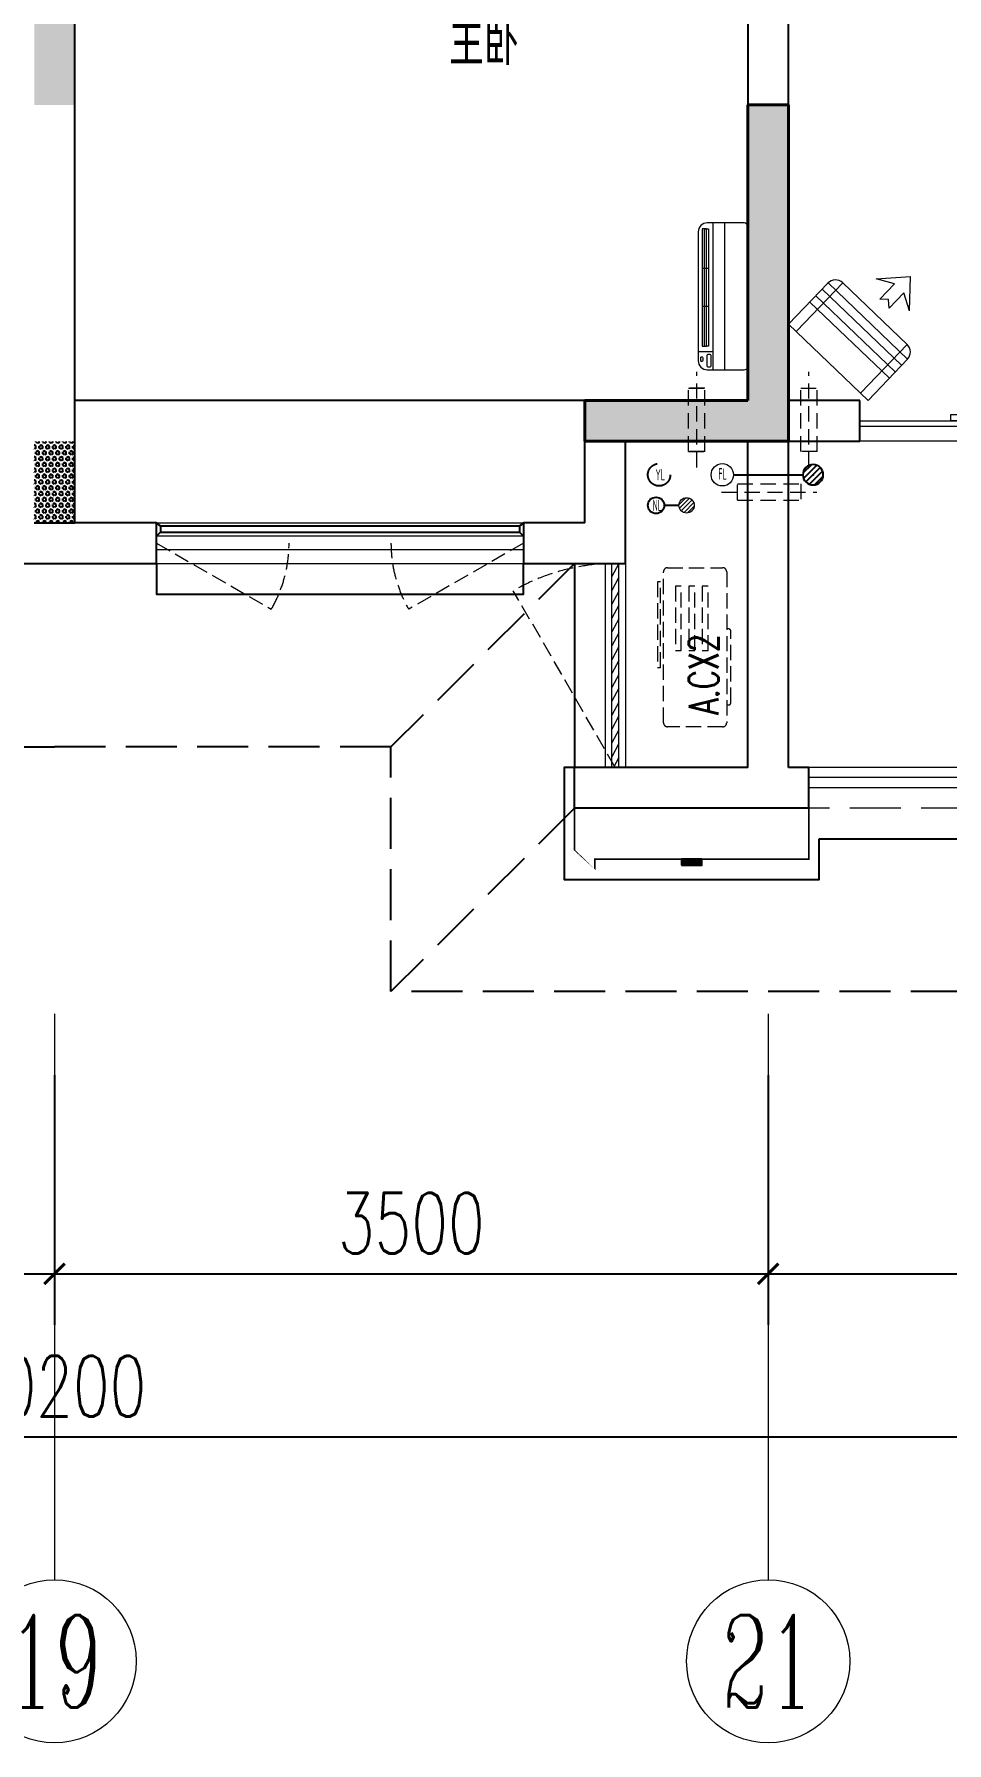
# Model space of a CAD drawing. Extents: x 3753737 to 4713801, y -857380 to 24339.
# Drawn here: x 4065813 to 4070290, y -717595 to -709214 of the extents above; entities that cross this region are included whole.
import ezdxf
from ezdxf.enums import TextEntityAlignment as Align

# ---------------------------------------------------------------- set-up
doc = ezdxf.new("R2010")
doc.units = 0
doc.header["$LTSCALE"] = 1000
doc.header["$MEASUREMENT"] = 0
doc.linetypes.add('DASH', pattern=[0.35, 0.25, -0.1])
doc.linetypes.add('HIDDEN', pattern=[0.375, 0.25, -0.125])
doc.layers.get('0').update_dxf_attribs({"linetype": 'CONTINUOUS'})
doc.layers.get('Defpoints').update_dxf_attribs({"linetype": 'CONTINUOUS'})
for name, color, linetype in [('!!电气', 1, 'CONTINUOUS'), ('3-栏杆1', 252, 'CONTINUOUS'), ('3.5方案汇报，与郭总、侯月琴确定户型_t8$0$2020.03.04 -1安徽标准化洋房户型(UA）_t8_t8$0$看线', 154, 'CONTINUOUS'), ('LVTRY', 252, 'CONTINUOUS'), ('VPIPE-凝结', 150, 'CONTINUOUS'), ('VPIPE-雨水', 4, 'DASH'), ('WALL', 252, 'CONTINUOUS'), ('保温', 6, 'CONTINUOUS'), ('卫生间', 6, 'CONTINUOUS'), ('看线', 185, 'CONTINUOUS'), ('立面', 73, 'CONTINUOUS'), ('铝合金', 144, 'CONTINUOUS')]:
    doc.layers.add(name, color=color, linetype=linetype)
for name, color, linetype, lineweight in [('AXIS', 114, 'CONTINUOUS', 20), ('AXIS_TEXT', 7, 'CONTINUOUS', 20), ('COLUMN', 252, 'CONTINUOUS', 40), ('EQUIP_地漏', 7, 'CONTINUOUS', 18), ('PUB_HATCH', 8, 'CONTINUOUS', 9), ('PUB_TEXT', 7, 'CONTINUOUS', 20), ('VPIPE-废水', 31, 'TG_F', 18), ('WINDOW', 146, 'CONTINUOUS', 20), ('平面-栏杆', 56, 'CONTINUOUS', 15), ('平面-看线', 252, 'CONTINUOUS', 15), ('平面-空调室内机', 176, 'CONTINUOUS', 9), ('平面-空调预留孔', 252, 'CONTINUOUS', 15)]:
    doc.layers.add(name, color=color, linetype=linetype, lineweight=lineweight)
doc.styles.add('_TCH_AXIS', font='COMPLEX', dxfattribs={"bigfont": 'GBCBIG'})
doc.styles.add('_TCH_DIM', font='SIMPLEX', dxfattribs={"bigfont": 'GBCBIG'})
doc.styles.add('_TCH_DIM_T3', font='SIMPLEX.shx', dxfattribs={"width": 0.7058823529411765, "bigfont": 'GBCBIG.shx'})
doc.styles.add('COMPLEX', font='COMPLEX')
doc.styles.get("Standard").update_dxf_attribs({"font": 'gbenor.shx', "bigfont": 'gbcbig.shx'})
doc.styles.add('TG_LINETYPE', font='SIMPLEX', dxfattribs={"width": 0.8, "height": 3, "bigfont": 'HZTXT'})
doc.linetypes.add('TG_F', pattern='A,2,-0.3,["F",TG_LINETYPE,S=0.1,R=0,X=-0.23,Y=-0.15],0', length=2.3)
doc.dimstyles.new('_TCH_ARCH&&100', dxfattribs={"dimtxt": 297.5, "dimasz": 100, "dimexe": 250, "dimexo": 300, "dimgap": 100, "dimtad": 1, "dimdec": 0, "dimzin": 0, "dimdsep": 46, "dimtxsty": '_TCH_DIM_T3', "dimblk": 'ARCHTICK', "dimcen": 0.09, "dimclrt": 7, "dimazin": 2, "dimtfac": 1, "dimtdec": 0, "dimtix": 1, "dimtmove": 2, "dimatfit": 3, "dimfxl": 1, "dimtolj": 1, "dimtzin": 0, "dimarcsym": 0})

# ---------------------------------------------------------------- blocks, each defined once
blk = doc.blocks.new('A$C148B7D8E')
at = {"layer": '卫生间', "color": 252, "linetype": 'DASH'}
for p, q in [((22550.00001177914, 2.256128937005997e-07), (23449.9999782659, -899.9999998953426)), ((22549.99997477146, -1199.999990658369), (23449.99997818546, -2099.999804583029))]:
    blk.add_line(p, q, dxfattribs=at)
blk.add_lwpolyline([(16100.0017727029, 13999.99896146997), (16100.00177205505, 15399.99869960139), (7700.000186217541, 15399.9987034885), (7700.00259226287, 10799.99731380143), (7300.000010908523, 10799.99611648254), (7300.000007618219, 10000.0000001312), (900.0000073142583, 10000.00000001432), (900.000007365481, 9000.024217333877), (-899.9999926876626, 9000.024321453297), (-899.9999969094642, -900.0000000767177), (1750.000030706404, -899.999999850872), (1750.000019971107, -2099.999998709653), (23449.99997818546, -2099.999804583029), (23449.9999782659, -899.9999998953426), (25100.00000309735, -900.0000000060536)], dxfattribs=at)
blk = doc.blocks.new('GFDGFSDFGD')
at = {"layer": 'PUB_HATCH'}
blk.add_hatch(color=256, dxfattribs=at).paths.add_polyline_path([(448216.6364261545, 365523.7242152719), (449216.6352998484, 365523.7242152694), (449216.6352986619, 367173.7241577404), (449016.6352986619, 367173.7241577404), (449016.6352998484, 365723.7242152694), (448216.6364261545, 365723.7242152719)])
at = {"layer": 'COLUMN', "color": 252}
for p, q in [((449216.6352986619, 367173.7241577404), (449016.6352986619, 367173.7241577404)), ((449016.6352986619, 367173.7241577404), (449016.6352998484, 365723.7242152694)), ((449216.6352998484, 365523.7242152694), (449216.6352986619, 367173.7241577404)), ((449016.6352998484, 365723.7242152694), (448216.6364261545, 365723.7242152719)), ((448216.6364261545, 365723.7242152719), (448216.6364261545, 365523.7242152719)), ((448216.6364261545, 365523.7242152719), (449216.6352998484, 365523.7242152694))]:
    blk.add_line(p, q, dxfattribs=at)
blk = doc.blocks.new('dongkong')
at = {"layer": '平面-空调预留孔', "color": 8, "linetype": 'HIDDEN', "ltscale": 0.3}
for p, q in [((-603796.0415180789, 210899.900060961), (-603796.0415180789, 210431.4859232727)), ((-603836.0415180789, 210820.9630630909), (-603836.0415180789, 210510.8096162414)), ((-603836.0415180789, 210820.9630630909), (-603756.0415180789, 210820.9630630909)), ((-603756.0415180789, 210820.9630630909), (-603756.0415180789, 210510.8096162414))]:
    blk.add_line(p, q, dxfattribs=at)
blk.add_lwpolyline([(-603756.0415180789, 210510.8096162414), (-603836.0415180789, 210510.8096162414)], dxfattribs=at)
blk = doc.blocks.new('A$C001338C2')
at = {"color": 8}
for p, q in [((-1.49359439092e-05, 248.6000576173246), (-2.84423585981e-05, 22.0000576172315)), ((844.9999883423079, 303.6000072514144), (54.99998834231155, 303.6000543390692)), ((109.0525457565491, 214.7673082745569), (109.0525510513944, 303.6000511174025)), ((899.9999715576414, 22.00000397306576), (899.9999850640525, 248.6000039731589)), ((21.99997024633922, 5.63059293199e-05), (877.9999702463392, 5.2843679441e-06))]:
    blk.add_line(p, q, dxfattribs=at)
at = {"color": 8, "lineweight": 5}
for p, q in [((899.9999830474662, 214.7672611304297), (-1.69525337697e-05, 214.7673147745954)), ((864.5756734352908, 278.6904651548975), (144.4768629888749, 278.6905080761171)), ((144.4768629888749, 278.6905080761171), (144.4768622188567, 265.7722729386405)), ((387.0097734353949, 278.6904936200444), (144.4768629888749, 278.6905080761171)), ((144.4768629888749, 278.6905080761171), (144.4768614488676, 252.8539829386973)), ((144.4768622188567, 265.7722729386405), (864.5756726653053, 265.772230017421)), ((144.4768606789075, 239.9356929386377), (144.4768614488676, 252.8539829386973)), ((144.4768614488676, 252.8539829386973), (864.5756718953162, 252.8539400174777)), ((864.5756711253525, 239.9356500174181), (144.4768606789075, 239.9356929386377)), ((387.0097711254275, 239.935678482565), (387.0097734353949, 278.6904936200444)), ((622.04272112545, 239.935664473509), (387.0097711254275, 239.935678482565)), ((864.5756734352908, 278.6904651548975), (622.0427234354138, 278.6904796109884)), ((622.0427234354138, 278.6904796109884), (622.04272112545, 239.935664473509)), ((864.5756718953162, 252.8539400174777), (864.5756734352908, 278.6904651548975)), ((864.5756726653053, 265.772230017421), (864.5756711253525, 239.9356500174181)), ((899.9999787804518, 143.1781611304468), (-2.12195482163e-05, 143.1782147746126))]:
    blk.add_line(p, q, dxfattribs=at)
at = {"color": 8}
for points in [[(89.24090579471158, 226.3562818807586), (22.19125331861505, 226.3562858772129, -0.414213562372504), (16.6912536464406, 231.8562862050385), (16.69125431894281, 243.1390318179401, -0.414213562373095), (22.19125464676836, 248.6390314901146), (89.24090712286488, 248.6390274936603, -0.414213562373095), (94.74090679503934, 243.1390271658347), (94.74090612253713, 231.8562815529331, -0.414213562373095)], [(73.08482630450817, 275.0144977724194), (56.77886350143308, 275.0144987443309, -0.414213562373095), (51.27886382925863, 280.5144990721565), (51.27886400034913, 283.3844664433818, -0.414213562373095), (56.77886432817468, 288.8844661155563), (73.08482713124977, 288.8844651436448, -0.4142135623732024), (78.58482680342422, 283.3844648158192), (78.58482663233372, 280.5144974445939, -0.414213562373095)]]:
    blk.add_lwpolyline(points, format="xyb", close=True, dxfattribs=at)
for centre, radius, start, end in [((54.99998506405609, 248.6000543390692), 55.0000000000001, 89.99999658490542, 179.9999965849054), ((844.9999850640525, 248.6000072514144), 55.0000000000001, 359.9999965849054, 89.99999658490542), ((21.9999715576414, 22.00005630592932), 22.00000000000004, 179.9999965849054, 269.9999965849054), ((877.9999715576414, 22.00000528436794), 22.00000000000004, 269.9999965849054, 359.9999965849054)]:
    blk.add_arc(centre, radius, start, end, dxfattribs=at)
blk = doc.blocks.new('$lvtry$00000171')
for p, q in [((-74.24621202462731, 10.60660171788186), (-10.60660171788186, 74.24621202462731)), ((-69.81875867368217, -27.39235180270043), (27.39235180242758, 69.81875867368217)), ((-53.03300858900184, -53.03300858886359), (53.03300858900184, 53.03300858886359)), ((-27.39235180242758, -69.81875867368217), (69.81875867368217, 27.39235180270043)), ((10.60660171788186, -74.24621202462731), (74.24621202462731, -10.60660171788186))]:
    blk.add_line(p, q)
blk.add_circle((0, 0), 75)
blk.add_point((0, 0))
blk = doc.blocks.new('$TwtSys$00000141')
at = {"color": 252}
for p, q in [((-47.09803151780761, 3.836055847277748), (-5.041545145413693, 45.89254221967349)), ((-47.09803151780761, 3.836055847277748), (-5.041545145413693, 45.89254221967349)), ((-43.60958444554853, -17.52724007043071), (17.52724007042889, 43.60958444554853)), ((-43.60958444554853, -17.52724007043071), (17.52724007042889, 43.60958444554853)), ((-33.23401871576607, -33.23401871577153), (33.23401871576607, 33.23401871576425)), ((-33.23401871576607, -33.23401871576971), (33.23401871576607, 33.23401871576425)), ((-16.17805684451741, -43.53063328177632), (43.79137317708955, 16.43879673983065)), ((-16.17805684451741, -43.53063328177632), (43.79137317708955, 16.43879673983247)), ((5.715553844029273, -46.12975947626182), (46.12974035062325, -5.715572969671484)), ((5.715553844029273, -46.12975947626182), (46.12974035062325, -5.715572969671484))]:
    blk.add_line(p, q, dxfattribs=at)
blk.add_circle((0, -1.818989403545856e-12), 47, dxfattribs=at)
blk.add_circle((0, -1.818989403545856e-12), 47, dxfattribs=at)
blk = doc.blocks.new('A$C718F517F')
at = {"layer": '保温', "linetype": 'Continuous', "ltscale": 10}
h = blk.add_hatch(dxfattribs=at)
h.set_pattern_fill('HEX', color=251, scale=10, angle=90, style=0)
h.set_pattern_definition([(90, (-503782.4551314556, -514000.2093208389), (-16.49778, 1.010197673501861e-15), [9.525, -19.05]), (210, (-503782.4551314556, -514000.2093208389), (8.248889999999996, -14.28749658604684), [9.525, -19.05]), (150, (-503782.4551314556, -513990.6843208389), (-8.248890000000003, -14.28749658604684), [9.525, -19.05])])
h.paths.add_polyline_path([(0.1137192867463455, 2048.251597041381), (200.1137029774836, 2048.251597041381), (199.9999824184924, 4900.003076276684), (-1.272303052246571e-06, 4900.003272921604)])
h = blk.add_hatch(dxfattribs=at)
h.set_pattern_fill('HEX', color=251, scale=10, angle=90, style=0)
h.set_pattern_definition([(90, (-503782.4698887531, -516048.4609178798), (-16.49778, 1.010197673501861e-15), [9.525, -19.05]), (210, (-503782.4698887531, -516048.4609178798), (8.248889999999996, -14.28749658604684), [9.525, -19.05]), (150, (-503782.4698887531, -516038.9359178797), (-8.248890000000003, -14.28749658604684), [9.525, -19.05])])
h.paths.add_polyline_path([(0.0989619892789051, 5.238689482212067e-10), (200.0989456800162, 5.238689482212067e-10), (200.062109921244, 398.2528321665595), (0.06212623044848442, 398.2530288114795)])
at = {"layer": '保温', "color": 251, "linetype": 'ByBlock', "ltscale": 10}
blk.add_line((0, 0), (200.0000000021537, -1.268927007913589e-08), dxfattribs=at)
blk = doc.blocks.new('dasdasf1sa2f31as32f')
at = {"color": 8}
for p, q in [((-116.0333029678441, 585.5764855154375), (43.31421442719875, 640.474787555806)), ((82.68419507401995, 476.5984332799144), (43.31421442719875, 640.474787555806)), ((-473.4737950866693, 259.6563084750783), (-339.4594785901136, 504.0265200089943)), ((-269.8119794043596, 524.3392218776735), (-427.6640969782602, 236.5016507070477)), ((134.6253530689864, 245.484414406435), (-338.8351731522707, 505.1322360634172)), ((-269.8119794043596, 524.3392218776735), (113.7016146283713, 314.0177107195245)), ((-22.77745136787416, 585.5073602304651), (-116.0333029678441, 585.5764855154375)), ((-22.77745136787416, 585.5073602304651), (-73.37246493535349, 493.2492008739632)), ((-31.30690161697567, 504.4059078391083), (-73.37246493535349, 493.2492008739632)), ((-18.10105440387269, 462.9379765309382), (-31.30690161697567, 504.4059078391083)), ((32.42647185805254, 555.0730752506729), (-18.10105440387269, 462.9379765309382)), ((82.68419507401995, 476.5984332799144), (32.42647185805254, 555.0730752506729)), ((92.58920825674431, 168.8330396253091), (-380.8957810040447, 428.4689359338913)), ((114.6759563127998, 208.4019676803059), (-359.0953820513678, 468.2211672088001)), ((72.34237424354069, 131.9136772763986), (-401.1422099253978, 391.5503122554119)), ((0, 0), (-473.4737950866693, 259.6563084750783)), ((113.7016146283713, 314.0177107195245), (-44.1505029455293, 26.18013954889921)), ((134.0143164967885, 244.3702115339634), (0, 0))]:
    blk.add_line(p, q, dxfattribs=at)
for centre, radius, start, end in [((-294.4793780628825, 479.3591213504569), 51.30000000018548, 61.25933126190097, 151.2593312616622), ((89.03421596984845, 269.0376101925353), 51.29999999996637, 331.2593312598987, 61.25933126186338)]:
    blk.add_arc(centre, radius, start, end, dxfattribs=at)
blk = doc.blocks.new('fergve')
at = {"layer": '平面-空调预留孔', "color": 8, "linetype": 'DASH', "ltscale": 0.3}
for p, q in [((119062.717304058, 54987.64907498009), (119062.717304058, 54977.64907498009)), ((119435.5529723145, 54977.64907498009), (119435.5529723145, 54987.64907498009)), ((119072.717304058, 54967.64907498009), (119425.5529723145, 54967.64907498009))]:
    blk.add_line(p, q, dxfattribs=at)
for points in [[(119666.6522452464, 55326.75839339898), (119246.8340998819, 55326.75839339898), (119246.8340998819, 55311.64433774215), (119666.6522452464, 55311.64433774215)], [(119645.4876140846, 55239.18252008365), (119329.9588134751, 55239.18252008365), (119329.9588134751, 55210.21092074577), (119645.4876140846, 55210.21092074577)], [(119645.4876140846, 55173.38063160962), (119329.9588134751, 55173.38063160962), (119329.9588134751, 55144.40903227197), (119645.4876140846, 55144.40903227197)], [(119645.4876140846, 55107.57874313582), (119329.9588134751, 55107.57874313582), (119329.9588134751, 55078.60714379794), (119645.4876140846, 55078.60714379794)]]:
    blk.add_lwpolyline(points, close=True, dxfattribs=at)
blk.add_lwpolyline([(119715.8642389868, 54987.64907498032), (118975.8642389868, 54987.64907498009, -0.414213562373517), (118955.8642389868, 55007.64907498009), (118955.8642389873, 55277.64907498009, -0.414213562372746), (118975.8642389873, 55297.64907498009), (119715.8642389864, 55297.64907498009, -0.4142135623727947), (119735.8642389864, 55277.64907498009), (119735.8642389868, 55007.64907498055, -0.4142135623733224)], format="xyb", close=True, dxfattribs=at)
for centre, start, end in [((119072.717304058, 54977.64907498009), 180, 270), ((119425.5529723145, 54977.64907498009), 270, 0)]:
    blk.add_arc(centre, 10, start, end, dxfattribs=at)
at = {"layer": '平面-空调预留孔', "color": 8, "linetype": 'DASH', "ltscale": 0.3, "style": '_TCH_DIM', "width": 0.7058823529411765}
blk.add_text('A.CX2', height=146.88, dxfattribs=at).set_placement((119015.260064729, 55027.2738646582))
blk = doc.blocks.new('GDGDRGDGDRGDR')
at = {"layer": '平面-空调室内机', "ltscale": 0.3}
for p, rotation in [((-154479.4628244262, 653502.8964389144), 180), ((659787.2716851018, 1046278.127469567), 89.99999999999999)]:
    blk.add_blockref('dongkong', p, dxfattribs=dict(at, rotation=rotation))
at = {"layer": '平面-空调预留孔'}
for name, p, rotation in [('dasdasf1sa2f31as32f', (449606.8226812123, 442932.0865610932), 344.9999999966897), ('fergve', (503900.7311772385, 322375.2892448571), 90)]:
    blk.add_blockref(name, p, dxfattribs=dict(at, rotation=rotation))
blk = doc.blocks.new('_ArchTick')
at = {"color": 0, "linetype": 'ByBlock', "const_width": 0.15}
blk.add_lwpolyline([(-0.5, -0.5), (0.5, 0.5)], dxfattribs=at)
blk = doc.blocks.new('*D592')
at = {"layer": 'AXIS', "color": 0, "lineweight": -2, "transparency": 16777216}
for p, q in [((-100.0000079824676, -1409.36411540468), (-100.0000079824677, -3434.36411540468)), ((50099.98685963314, -1409.36411540468), (50099.98685963314, -3434.36411540468)), ((-100.0000079824677, -3184.36411540468), (50099.98685963314, -3184.36411540468))]:
    blk.add_line(p, q, dxfattribs=at)
at = {"layer": 'Defpoints', "color": 0, "transparency": 16777216}
for p in [(-100.0000079824676, -1109.36411540468), (50099.98685963314, -1109.36411540468), (50099.98685963314, -3184.36411540468)]:
    blk.add_point(p, dxfattribs=at)
at = {"layer": 'AXIS', "color": 0, "lineweight": -2, "transparency": 16777216, "xscale": 100, "yscale": 100, "zscale": 100, "rotation": 180}
blk.add_blockref('_ArchTick', (-100.0000079824677, -3184.36411540468), dxfattribs=at)
at = {"layer": 'AXIS', "color": 0, "lineweight": -2, "transparency": 16777216, "xscale": 100, "yscale": 100, "zscale": 100}
blk.add_blockref('_ArchTick', (50099.98685963314, -3184.36411540468), dxfattribs=at)
at = {"layer": 'AXIS', "color": 7, "transparency": 16777216, "insert": (24999.99342582533, -2935.61411540468), "char_height": 297.5, "attachment_point": 5, "style": '_TCH_DIM_T3'}
blk.add_mtext('\\A1;50200', dxfattribs=at)
blk = doc.blocks.new('*D599')
at = {"layer": 'AXIS', "color": 0, "lineweight": -2, "transparency": 16777216}
for p, q in [((21499.99343537628, -1409.36411540468), (21499.99343537628, -2634.36411540468)), ((24999.99342582527, -1409.36411540468), (24999.99342582527, -2634.36411540468)), ((21499.99343537628, -2384.36411540468), (24999.99342582527, -2384.36411540468))]:
    blk.add_line(p, q, dxfattribs=at)
at = {"layer": 'Defpoints', "color": 0, "transparency": 16777216}
for p in [(21499.99343537628, -1109.36411540468), (24999.99342582527, -1109.36411540468), (24999.99342582527, -2384.36411540468)]:
    blk.add_point(p, dxfattribs=at)
at = {"layer": 'AXIS', "color": 0, "lineweight": -2, "transparency": 16777216, "xscale": 100, "yscale": 100, "zscale": 100, "rotation": 180}
blk.add_blockref('_ArchTick', (21499.99343537628, -2384.36411540468), dxfattribs=at)
at = {"layer": 'AXIS', "color": 0, "lineweight": -2, "transparency": 16777216, "xscale": 100, "yscale": 100, "zscale": 100}
blk.add_blockref('_ArchTick', (24999.99342582527, -2384.36411540468), dxfattribs=at)
at = {"layer": 'AXIS', "color": 7, "transparency": 16777216, "insert": (23249.99343060077, -2135.61411540468), "char_height": 297.5, "attachment_point": 5, "style": '_TCH_DIM_T3'}
blk.add_mtext('\\A1;3500', dxfattribs=at)
blk = doc.blocks.new('_AXISO')
blk.add_circle((0, 0), 0.5)
at = {"layer": 'AXIS_TEXT', "style": 'COMPLEX', "width": 1.041666666666667}
blk.add_attdef('A', text='', height=0.56, dxfattribs=at).set_placement((-0.25, -0.28), (0.25, -0.28), align=Align.FIT)
blk = doc.blocks.new('*D605')
at = {"layer": 'AXIS', "color": 0, "lineweight": -2, "transparency": 16777216}
for p, q in [((28499.99341627475, -1409.364115404677), (28499.99341627475, -2634.364115404678)), ((34299.97851694413, -1409.364115404678), (34299.97851694413, -2634.364115404678)), ((28499.99341627475, -2384.364115404678), (34299.97851694413, -2384.364115404678))]:
    blk.add_line(p, q, dxfattribs=at)
at = {"layer": 'Defpoints', "color": 0, "transparency": 16777216}
for p in [(28499.99341627475, -1109.364115404677), (34299.97851694413, -1109.364115404678), (34299.97851694413, -2384.364115404678)]:
    blk.add_point(p, dxfattribs=at)
at = {"layer": 'AXIS', "color": 0, "lineweight": -2, "transparency": 16777216, "xscale": 100, "yscale": 100, "zscale": 100, "rotation": 180}
blk.add_blockref('_ArchTick', (28499.99341627475, -2384.364115404678), dxfattribs=at)
at = {"layer": 'AXIS', "color": 0, "lineweight": -2, "transparency": 16777216, "xscale": 100, "yscale": 100, "zscale": 100}
blk.add_blockref('_ArchTick', (34299.97851694413, -2384.364115404678), dxfattribs=at)
at = {"layer": 'AXIS', "color": 7, "transparency": 16777216, "insert": (31399.98596660944, -2135.614115404678), "char_height": 297.5, "attachment_point": 5, "style": '_TCH_DIM_T3'}
blk.add_mtext('\\A1;5800', dxfattribs=at)
blk = doc.blocks.new('*D606')
at = {"layer": 'AXIS', "color": 0, "lineweight": -2, "transparency": 16777216}
for p, q in [((24999.99342582576, -1409.364115404677), (24999.99342582576, -2634.364115404677)), ((28499.99341627475, -1409.364115404677), (28499.99341627475, -2634.364115404677)), ((24999.99342582576, -2384.364115404677), (28499.99341627475, -2384.364115404677))]:
    blk.add_line(p, q, dxfattribs=at)
at = {"layer": 'Defpoints', "color": 0, "transparency": 16777216}
for p in [(24999.99342582576, -1109.364115404677), (28499.99341627475, -1109.364115404677), (28499.99341627475, -2384.364115404677)]:
    blk.add_point(p, dxfattribs=at)
at = {"layer": 'AXIS', "color": 0, "lineweight": -2, "transparency": 16777216, "xscale": 100, "yscale": 100, "zscale": 100, "rotation": 180}
blk.add_blockref('_ArchTick', (24999.99342582576, -2384.364115404677), dxfattribs=at)
at = {"layer": 'AXIS', "color": 0, "lineweight": -2, "transparency": 16777216, "xscale": 100, "yscale": 100, "zscale": 100}
blk.add_blockref('_ArchTick', (28499.99341627475, -2384.364115404677), dxfattribs=at)
at = {"layer": 'AXIS', "color": 7, "transparency": 16777216, "insert": (26749.99342105025, -2135.614115404677), "char_height": 297.5, "attachment_point": 5, "style": '_TCH_DIM_T3'}
blk.add_mtext('\\A1;3500', dxfattribs=at)
blk = doc.blocks.new('$DorLib2D$00000138')
at = {"color": 0, "linetype": 'Continuous'}
for p, q in [((-0.2875000000003638, -2.13e-14), (-0.2875000000003638, 0.1537753792110692)), ((-0.2875000000003638, 0.1537753792110692), (0, 0.1537753792110692)), ((0, 0.1537753792110976), (0, 7.1e-15)), ((0.2875000000003638, 0.1537753792110692), (0, 0.1537753792110692)), ((0.2875000000003638, -2.13e-14), (0.2875000000003638, 0.1537753792110692)), ((-0.5, -0.139864741756405), (-0.5, -2.13e-14)), ((-0.5, -2.13e-14), (-0.21875, -2.13e-14)), ((0, -2.13e-14), (-0.2875000000003638, -2.13e-14)), ((-0.21875, -2.13e-14), (-0.21875, -0.139864741756405)), ((0, -2.13e-14), (0.2875000000003638, -2.13e-14)), ((0.21875, -2.13e-14), (0.21875, -0.139864741756405)), ((0.5, -2.13e-14), (0.21875, -2.13e-14)), ((0.5, -2.13e-14), (0.5, -0.194552241756405)), ((0.5, -0.139864741756405), (0.5, -2.13e-14)), ((-0.21875, -0.139864741756405), (-0.5, -0.139864741756405)), ((0.21875, -0.139864741756405), (0.5, -0.139864741756405)), ((-0.1856715078083653, -0.1859990653694013), (-0.0370241864184209, -0.1859990653694013)), ((-0.0370241864184209, -0.1859990653694013), (-0.101855674160106, -0.2582593850092678)), ((-0.101855674160106, -0.2582593850092678), (-0.101855674160106, -0.1859990653694013)), ((0.1856715078083653, -0.1859990653694013), (0.0370241864184209, -0.1859990653694013)), ((0.0370241864184209, -0.1859990653694013), (0.101855674160106, -0.2582593850092678)), ((0.101855674160106, -0.2582593850092678), (0.101855674160106, -0.1859990653694013))]:
    blk.add_line(p, q, dxfattribs=at)
blk = doc.blocks.new('$WINLIB2D$00000001')
at = {"color": 0}
for points in [[(-0.4999999999999964, 0.5000000000000142), (-0.4999999999999964, -0.4999999999999858)], [(-0.4999999999999964, 0.5000000000000142), (0.5000000000000036, 0.5000000000000142)], [(0.5000000000000036, -0.4999999999999858), (0.5000000000000036, 0.5000000000000142)], [(0.5000000000000036, 0.1666666666666714), (-0.4999999999999964, 0.1666666666666714)], [(0.5000000000000036, -0.1666666666666572), (-0.4999999999999964, -0.1666666666666572)], [(-0.4999999999999964, -0.4999999999999858), (0.5000000000000036, -0.4999999999999858)]]:
    blk.add_lwpolyline(points, dxfattribs=at)
blk = doc.blocks.new('$WINLIB2D$00000039')
at = {"color": 0}
for points in [[(-0.4999999999983409, 0.5000000000445652), (-0.4999999999999964, -0.4999999999999716)], [(0.5000000000016591, 0.4999999999536158), (-0.4999999999983409, 0.5000000000445652)], [(0.4999999999983338, -0.5000000000463842), (0.4999999999999609, 0.4999999999999432)], [(-0.499999999999428, 0.1666666667124446), (0.500000000000572, 0.1666666666205998)], [(-0.3838834764901549, -0.166666666632409), (-0.4479860405916831, 0.1666666667079113)], [(-0.3158924398378069, -0.166666666637866), (-0.3799950039392748, 0.1666666667006353)], [(-0.2479014031851996, -0.166666666645142), (-0.3120039672867243, 0.1666666666951784)], [(-0.1799103665328481, -0.1666666666505989), (-0.2440129306343159, 0.1666666666887977)], [(-0.1119193298802692, -0.1666666666569512), (-0.1760218939817904, 0.1666666666824455)], [(-0.04392829322788927, -0.1666666666633319), (-0.1080308573293216, 0.1666666666760648)], [(0.02406274342471804, -0.1666666666696841), (-0.04003982067680312, 0.1666666666697125)], [(0.09205378007703402, -0.1666666666751411), (0.02795121597557682, 0.1666666666642556)], [(0.1600448167296129, -0.1666666666815217), (0.0959422526280953, 0.1666666666578749)], [(0.2280358533819644, -0.166666666687874), (0.163933289280525, 0.1666666666505989)], [(0.2960268900345753, -0.1666666666942547), (0.231924325933047, 0.1666666666460657)], [(0.3640179266869801, -0.1666666667006069), (0.2999153625854838, 0.166666666639685)], [(0.4320089633395341, -0.1666666667060639), (0.3679063992380058, 0.166666666632409)], [(0.4999999999916831, -0.1666666667115209), (0.4358974358904746, 0.1666666666260568)], [(-0.4518745131427302, -0.1666666666260284), (-0.5000000000072298, 0.08358586507802102)], [(-0.500000000000572, -0.1666666666214951), (0.499999999999428, -0.1666666667124446)], [(0.4999999999983338, -0.5000000000463842), (-0.5000000000016662, -0.4999999999554348)]]:
    blk.add_lwpolyline(points, dxfattribs=at)
blk = doc.blocks.new('A$C5F341E43')
at = {"layer": '立面'}
h = blk.add_hatch(dxfattribs=at)
h.set_pattern_fill('ANSI31', color=252, scale=2)
h.set_pattern_definition([(45, (-860150.3096295367, -795945.4643305262), (-2.245064030267288, 2.245064030267288), [])])
h.paths.add_polyline_path([(28074.97719473299, -379.9643305261852), (28174.97719473299, -379.9643305261852), (28174.97719473299, -349.9643305261852), (28074.97719473299, -349.9643305261852)])
at = {"color": 252, "const_width": 8}
blk.add_lwpolyline([(27550.00002452638, -99.9999994833488), (27550.00002452545, -399.9999994832324), (27650.00003377255, -400.0004377794685), (27650.00001527928, -350.0000004277099), (28699.99998720828, -350.0000103435013), (28699.99996871501, -99.99913375102915)], dxfattribs=at)
at = {"layer": '3-栏杆1', "color": 252}
for p, q in [((25520.26864399295, 1282.212400596822), (25500.00001359545, 1299.999978911364)), ((25500.00001359545, 1299.999978911364), (25520.26864381228, 1282.212400755147)), ((25520.26864381228, 1282.212400755147), (25520.26864380948, 1252.930120896781)), ((27279.73135541379, 1282.14632327517), (25520.26864381228, 1282.190802913392)), ((27279.73135523312, 1282.212400592864), (27299.99998563062, 1299.999978907406)), ((27299.99998563062, 1299.999978907406), (27279.73135541379, 1282.212400751188)), ((27279.73135541379, 1282.212400751188), (27279.73135541659, 1252.930120892823)), ((25500.0000371458, 1233.083245861111), (25520.26864380948, 1252.930120896781)), ((25520.26864380948, 1252.908532858826), (27279.73135541659, 1252.864073085366)), ((27279.73135541659, 1252.930120892823), (27299.99996208027, 1233.083245857153)), ((27299.99996208027, 1233.083245857153), (27279.73135541659, 1252.930120892823))]:
    blk.add_line(p, q, dxfattribs=at)
at = {"layer": '3.5方案汇报，与郭总、侯月琴确定户型_t8$0$2020.03.04 -1安徽标准化洋房户型(UA）_t8_t8$0$看线', "color": 252, "ltscale": 10}
blk.add_line((27599.9892582912, 1900.000005932292), (25099.98925944977, 1900.000005881768), dxfattribs=at)
at = {"layer": 'AXIS'}
for p, q in [((24999.99342582551, -1109.422100765298), (24999.99342582551, -3884.422100765298)), ((28499.9934162748, -1109.422100765298), (28499.9934162748, -3884.422100765298))]:
    blk.add_line(p, q, dxfattribs=at)
at = {"layer": 'VPIPE-凝结', "color": 252, "ltscale": 0.1}
blk.add_line((28330.00239899755, 1534.999997792765), (28669.99999952316, 1534.999967537588), dxfattribs=at)
blk.add_lwpolyline([(28062.39760002494, 1384.999984665425), (27989.9976000255, 1384.999986465904)], dxfattribs=at)
at = {"layer": 'VPIPE-凝结', "color": 252}
blk.add_circle((27949.9976000255, 1384.999986465904), 40, dxfattribs=at)
at = {"layer": 'VPIPE-废水', "color": 252}
blk.add_circle((28275.00239899755, 1534.999997792765), 55, dxfattribs=at)
at = {"layer": 'VPIPE-雨水', "color": 252}
blk.add_circle((27964.9976000255, 1534.999984665425), 55, dxfattribs=at)
at = {"layer": 'WALL', "color": 252}
for p, q in [((25100.00000904981, 1299.999991177581), (25100.00000914823, 6199.999991420692)), ((28399.99999947555, 5199.999991655379), (28399.99999955069, 1899.999998993361)), ((28599.99999955069, 1899.999998989535), (28599.99999947556, 5199.999991659932)), ((28399.99999955069, 1899.999998993361), (27599.99999867333, 1899.999999009194)), ((27599.99999869847, 1299.99999139295), (27599.99999867333, 1899.999999009194)), ((28949.99999936201, 1899.999998983086), (28599.99999955069, 1899.999998989535)), ((28949.99999935833, 1699.999998983085), (28949.99999936201, 1899.999998983086)), ((28399.99999951002, 1699.999998993352), (27799.99999868172, 1699.999999005227)), ((27799.99999870686, 1099.99999141018), (27799.99999868172, 1699.999999005227)), ((28399.99999882291, 99.99999291247615), (28399.99999951002, 1699.999998993352)), ((28599.99999951003, 1699.999998989534), (28949.99999935833, 1699.999998983085)), ((28599.99999882291, 99.99999107350598), (28599.99999951003, 1699.999998989534)), ((25499.99999960395, 1299.999991212039), (25100.00000904981, 1299.999991177581)), ((25499.99999962119, 1099.999991212041), (25499.99999960395, 1299.999991212039)), ((27599.99999869847, 1299.99999139295), (27299.99999960395, 1299.999991367104)), ((27299.99999960395, 1299.999991367104), (27299.99999962118, 1099.999991367106)), ((24500.00001355611, 1099.99999121204), (25000.00000899355, 1099.999991168967)), ((24999.99999963143, 1099.999991168967), (25499.99999962119, 1099.999991212041)), ((27299.99999962118, 1099.999991367106), (27799.99999870686, 1099.99999141018)), ((27550.00003390519, -99.9999994833488), (27550.00003569441, 100.0000005166512)), ((28399.99999882291, 99.99999291247615), (27550.00003569441, 100.0000005166512)), ((28699.9999998929, 99.99999012914486), (28599.99999882291, 99.99999107350598)), ((28699.99999800418, -100.0000098708551), (28699.9999998929, 99.99999012914486)), ((28499.99999788536, -100.000007982133), (27550.00003390519, -99.9999994833488)), ((28699.99999800418, -100.0000098708551), (28499.99999783561, -100.000007982133))]:
    blk.add_line(p, q, dxfattribs=at)
at = {"layer": 'WINDOW', "color": 252}
blk.add_line((31049.99999935834, 1699.999998944391), (28949.99999935834, 1699.999998983086), dxfattribs=at)
at = {"layer": 'WINDOW', "color": 252, "linetype": 'DASH', "ltscale": 0.3}
for points in [[(25499.99999967124, 1199.9999911536), (26063.13089336548, 875.3715936085209, 0.1314846383240589), (26149.99999962188, 1199.999991162214)], [(27299.99999954551, 1199.9999911536), (26736.86910585128, 875.3715936085209, -0.1314846383240589), (26649.99999959487, 1199.999991162214)], [(27750.00003568176, 100.0000004987232), (27250.00003568269, 966.0254042819142, -0.1316524975897076), (27750.00003569108, 1100.000000496977)]]:
    blk.add_lwpolyline(points, format="xyb", dxfattribs=at)
at = {"layer": '平面-栏杆', "color": 252}
for points in [[(33349.99999894481, 49.99999167025089), (28699.99999894854, 49.99999012914486)], [(33349.99999894481, -8.328817784786224e-06), (28699.99999894854, -9.870855137705803e-06)]]:
    blk.add_lwpolyline(points, dxfattribs=at)
at = {"layer": '平面-看线', "color": 252}
blk.add_lwpolyline([(33349.99999894481, 99.9999916695524), (28699.99999894854, 99.99999012891203)], dxfattribs=at)
at = {"layer": '平面-看线', "color": 252, "linetype": 'DASH'}
blk.add_lwpolyline([(33349.99999894481, -100.0000083274208), (28699.99998073, -99.99913375102915)], dxfattribs=at)
at = {"layer": '看线', "color": 252, "ltscale": 0.5}
for points in [[(25499.99999960791, 1099.999991181772), (25499.99999960791, 949.9999911817722), (27299.99999960791, 949.9999911817722), (27299.99999960978, 1099.999991155928)], [(27549.99998751841, 1099.999991400633), (27550.00002171285, 100.0000005166512)], [(28749.99998933263, -250.0000158522744), (33349.99998501223, -250.0005226582289)]]:
    blk.add_lwpolyline(points, dxfattribs=at)
at = {"layer": '看线', "color": 252}
blk.add_lwpolyline([(27550.00002171285, 100.0000005166512), (27500.00002176315, 100.0002196647692), (27499.99761113245, -450.0000056381105), (28750.00000731274, -449.9998515280895), (28749.99998933356, -250.0027702325024)], dxfattribs=at)
at = {"layer": '立面', "color": 252}
blk.add_lwpolyline([(28074.97719473299, -379.9643305261852), (28174.97719473299, -379.9643305261852), (28174.97719473299, -349.9643305261852), (28074.97719473299, -349.9643305261852)], close=True, dxfattribs=at)
at = {"layer": '铝合金', "color": 252}
blk.add_lwpolyline([(28074.97719473299, -379.9643305261852), (28174.97719473299, -379.9643305261852), (28174.97719473299, -349.9643305261852), (28074.97719473299, -349.9643305261852)], close=True, dxfattribs=at)
at = {"color": 252}
for name, p in [('A$C148B7D8E', (-100.0000000521541, 1099.99999117502)), ('GFDGFSDFGD', (-420616.5786992437, -363823.7248326879)), ('A$C718F517F', (24900.00003625453, 1299.999991185032)), ('GDGDRGDGDRGDR', (-420616.578702827, -441032.0865709839))]:
    blk.add_blockref(name, p, dxfattribs=at)
at = {"color": 252, "xscale": -1}
blk.add_blockref('A$C148B7D8E', (50099.99999934249, 1099.99999117502), dxfattribs=at)
at = {"layer": 'AXIS'}
ref = blk.add_blockref('_AXISO', (24999.99342582551, -4284.422100765298), dxfattribs=dict(at, xscale=800, yscale=800, zscale=800))
ref.add_attrib('A', '19', dxfattribs={"layer": 'AXIS_TEXT', "height": 452.5483399593904, "style": '_TCH_AXIS', "width": 0.7241379310344885}).set_placement((24773.71925584581, -4510.696270744993), (25226.26759580521, -4510.696270744993), align=Align.FIT)
ref = blk.add_blockref('_AXISO', (28499.9934162748, -4284.422100765298), dxfattribs=dict(at, xscale=800, yscale=800, zscale=800))
ref.add_attrib('A', '21', dxfattribs={"layer": 'AXIS_TEXT', "height": 452.5483399593904, "style": '_TCH_AXIS', "width": 0.7241379310344886}).set_placement((28273.7192462951, -4510.696270744993), (28726.26758625449, -4510.696270744993), align=Align.FIT)
at = {"layer": 'EQUIP_地漏', "color": 252, "xscale": -0.8, "yscale": -0.8, "zscale": 0.8, "rotation": 180}
blk.add_blockref('$TwtSys$00000141', (28099.9976000255, 1384.999984665425), dxfattribs=at)
at = {"layer": 'LVTRY', "color": 252, "xscale": -0.6666666667107825, "yscale": 0.6666666667107825, "rotation": 90.00000000602213}
blk.add_blockref('$lvtry$00000171', (28719.99999952689, 1534.99996754271), dxfattribs=at)
at = {"layer": 'WINDOW', "color": 252}
for name, p, xscale, yscale, zscale, rotation in [('$DorLib2D$00000138', (29999.99999936018, 1799.999998963739), 2100, -200, 2100, 179.9999999989443), ('$WINLIB2D$00000001', (26399.99999961257, 1199.999991289573), 1800, -200, 1800, 4.935878894074151e-09), ('$WINLIB2D$00000039', (27750.00003568549, 600.0000004977919), -1000, -100, -1000, 270)]:
    blk.add_blockref(name, p, dxfattribs=dict(at, xscale=xscale, yscale=yscale, zscale=zscale, rotation=rotation))
at = {"layer": '平面-空调室内机', "color": 252, "ltscale": 0.3, "xscale": -1, "rotation": 180}
blk.add_blockref('dongkong', (631945.9468141282, 212470.8105057422), dxfattribs=at)
at = {"layer": '平面-空调室内机', "color": 252, "ltscale": 0.3, "rotation": 180}
blk.add_blockref('dongkong', (-575646.1362220291, 212470.8105057424), dxfattribs=at)
at = {"layer": '平面-空调预留孔', "color": 252, "xscale": 0.800000000046565, "yscale": 0.800000000046565, "zscale": 0.800000000046565, "rotation": 90.00000023343011}
blk.add_blockref('A$C001338C2', (28399.89459215757, 2050.000917497906), dxfattribs=at)
at = {"layer": 'PUB_TEXT', "color": 252}
blk.add_text('主卧', height=236.3120567375886, dxfattribs=at).set_placement((26935.23093704227, 3542.482632570551))
at = {"layer": 'PUB_TEXT', "color": 252, "width": 0.6}
for s, p in [('YL', (27946.7976000255, 1506.999984665425)), ('FL', (28255.20812723366, 1511.159796083065)), ('NL', (27933.19759980486, 1356.999984665372))]:
    blk.add_text(s, height=56.00000000000001, dxfattribs=at).set_placement(p)
at = {"layer": 'AXIS'}
for p1, p2, distance, text, picture, middle in [((-100.0000079824676, -1109.36411540468), (50099.98685963314, -1109.36411540468), -2075, '50200', '*D592', (24999.99342582533, -2935.61411540468)), ((21499.99343537628, -1109.36411540468), (24999.99342582527, -1109.36411540468), -1275, '3500', '*D599', (23249.99343060077, -2135.61411540468)), ((24999.99342582576, -1109.364115404677), (28499.99341627475, -1109.364115404677), -1274.9999999999998, '3500', '*D606', (26749.99342105025, -2135.614115404677)), ((28499.99341627475, -1109.364115404677), (34299.97851694413, -1109.364115404678), -1275.0000000000002, '5800', '*D605', (31399.98596660944, -2135.614115404678))]:
    dim = blk.add_aligned_dim(p1=p1, p2=p2, distance=distance, text=text, dimstyle='_TCH_ARCH&&100', dxfattribs=at)
    dim.commit()
    dim.dimension.update_dxf_attribs({"geometry": picture, "text_midpoint": middle})

msp = doc.modelspace()

# ---------------------------------------------------------------- block references
at = {"layer": '!!电气'}
msp.add_blockref('A$C5F341E43', (4040913.44466722, -712910.1698715077), dxfattribs=at)

doc.saveas('drawing.dxf')
